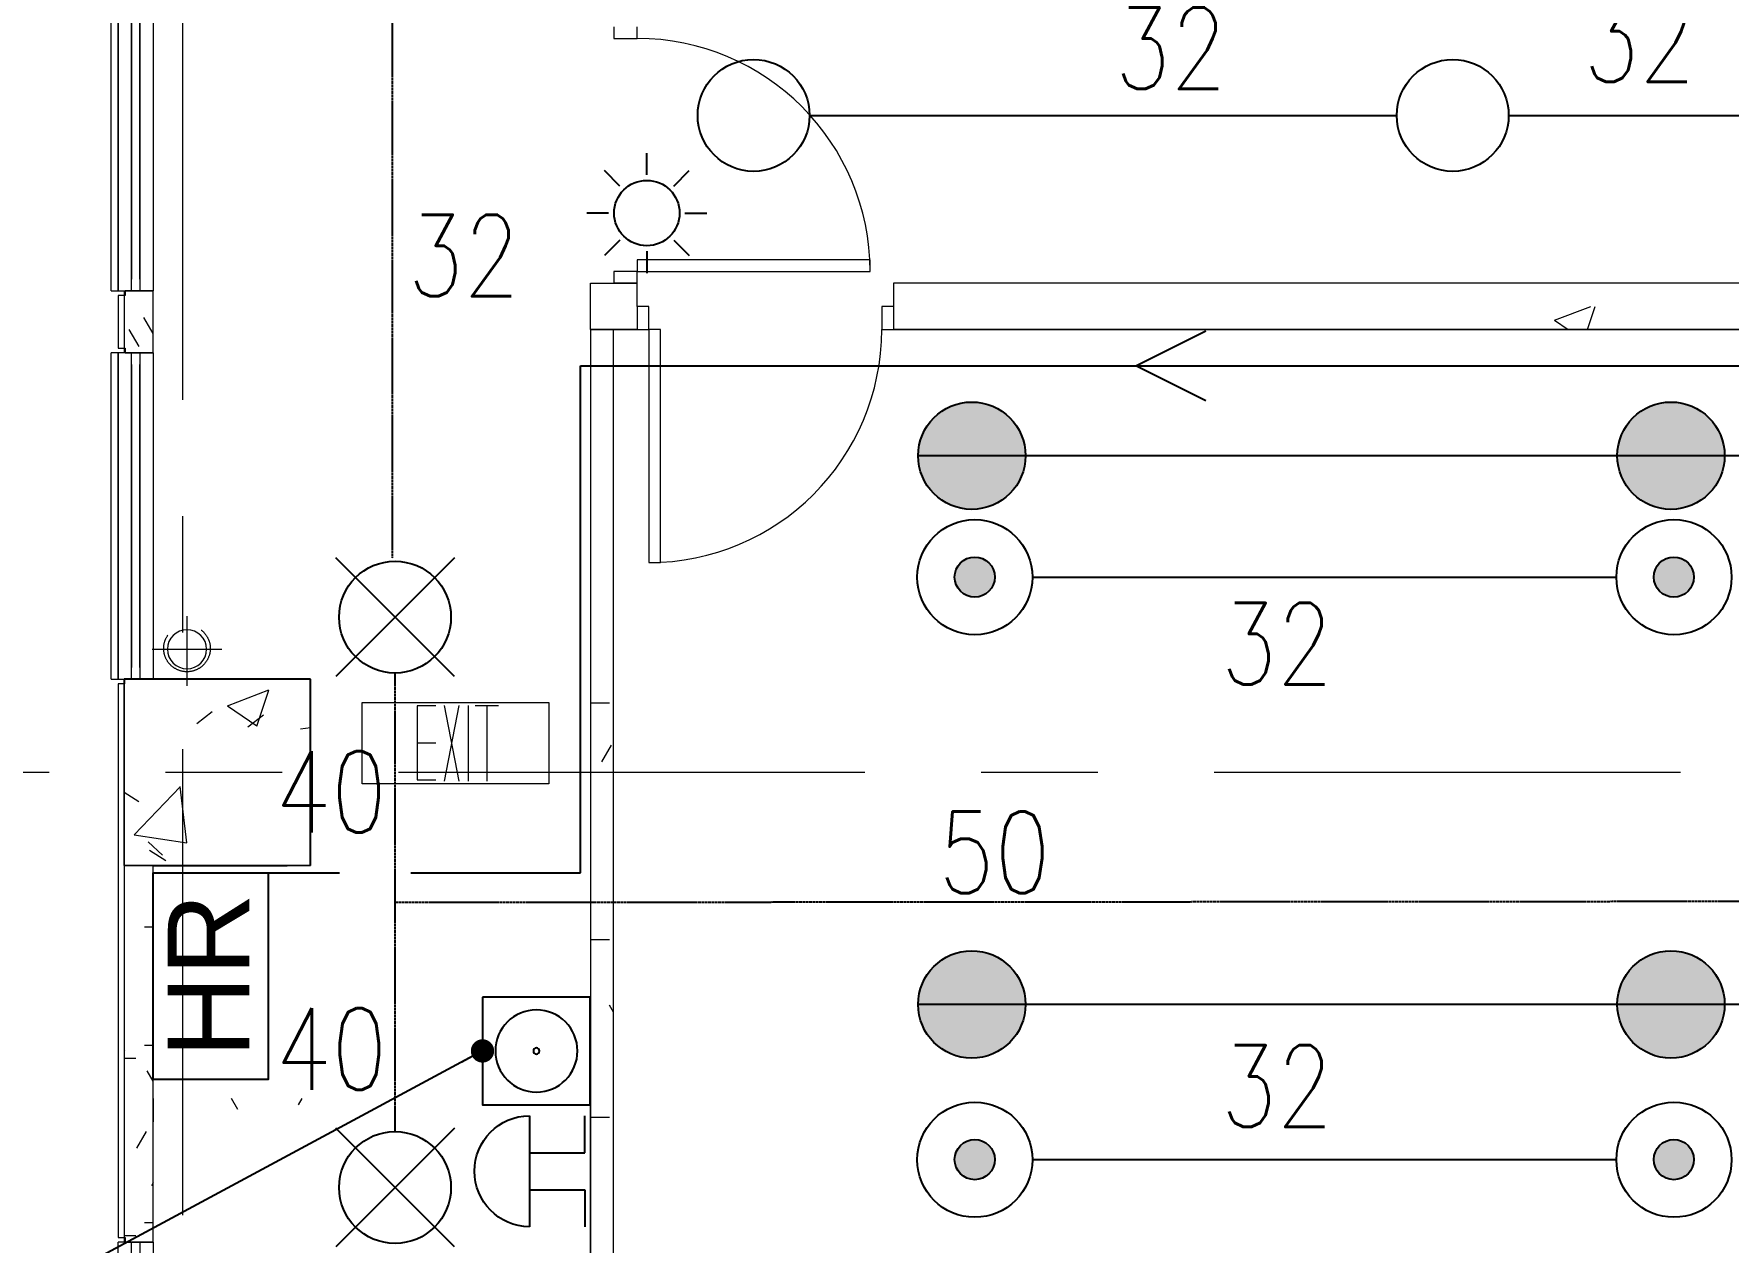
# Model space of a CAD drawing. Header units: millimetres. Extents: x -282761 to 137668, y -273845 to 94451.
# Drawn here: x 81568 to 88838, y -19641 to -14455 of the extents above; entities that cross this region are included whole.
import ezdxf

# ---------------------------------------------------------------- set-up
doc = ezdxf.new("R2010")
doc.units = ezdxf.units.MM
for name, pattern in [('BLK_2 - 1ST__2ND_STOREY_PLAN-archi clean_11 SEPT 2024$0$IDA - Grid Line', [3500, 2000, -500, 500, -500]), ('BLK_2 - 1ST__2ND_STOREY_PLAN-archi clean_11 SEPT 2024$0$IDA - Hidden 065', [537.5, 375, -162.5]), ('HIDDEN2', [4.7625, 3.175, -1.5875])]:
    doc.linetypes.add(name, pattern=pattern)
for name, color, linetype, lineweight in [('BLK_2 - 1ST__2ND_STOREY_PLAN-archi clean_11 SEPT 2024$0$0-1', 8, 'Continuous', 5), ('BLK_2 - 1ST__2ND_STOREY_PLAN-archi clean_11 SEPT 2024$0$1599_DB_A_BLK2_HQ_R21-2ND STOREY 20230517--$0$A-_DETA----_ED-1', 8, 'Continuous', 9), ('BLK_2 - 1ST__2ND_STOREY_PLAN-archi clean_11 SEPT 2024$0$1599_DB_A_BLK2_HQ_R21-2ND STOREY 20230517--$0$A-_DOOR----_E', 8, 'Continuous', 9), ('BLK_2 - 1ST__2ND_STOREY_PLAN-archi clean_11 SEPT 2024$0$1599_DB_A_BLK2_HQ_R21-2ND STOREY 20230517--$0$A-_GENM----_M', 8, 'Continuous', 9), ('BLK_2 - 1ST__2ND_STOREY_PLAN-archi clean_11 SEPT 2024$0$1599_DB_A_BLK2_HQ_R21-2ND STOREY 20230517--$0$A-_WIND----_E', 8, 'Continuous', 9), ('BLK_2 - 1ST__2ND_STOREY_PLAN-archi clean_11 SEPT 2024$0$1599_DB_A_BLK2_HQ_R21-2ND STOREY 20230517--$0$E-_LIGT----_E', 8, 'Continuous', 9), ('BLK_2 - 1ST__2ND_STOREY_PLAN-archi clean_11 SEPT 2024$0$1599_DB_A_BLK2_HQ_R21-2ND STOREY 20230517--$0$S-_COLN----_E', 8, 'Continuous', 9), ('BLK_2 - 1ST__2ND_STOREY_PLAN-archi clean_11 SEPT 2024$0$_CATCHMENT_DRAIN', 8, 'Continuous', 0), ('BLK_2 - 1ST__2ND_STOREY_PLAN-archi clean_11 SEPT 2024$0$A-_DETA----_E-2', 8, 'BLK_2 - 1ST__2ND_STOREY_PLAN-archi clean_11 SEPT 2024$0$IDA - Hidden 065', 9), ('BLK_2 - 1ST__2ND_STOREY_PLAN-archi clean_11 SEPT 2024$0$A-_DETA----_ED-2', 8, 'Continuous', 9), ('BLK_2 - 1ST__2ND_STOREY_PLAN-archi clean_11 SEPT 2024$0$A-_FLOR----_E', 8, 'Continuous', 9), ('BLK_2 - 1ST__2ND_STOREY_PLAN-archi clean_11 SEPT 2024$0$A-_FURT----_E', 8, 'Continuous', 9), ('BLK_2 - 1ST__2ND_STOREY_PLAN-archi clean_11 SEPT 2024$0$A-_GENM----_M', 8, 'Continuous', 9), ('BLK_2 - 1ST__2ND_STOREY_PLAN-archi clean_11 SEPT 2024$0$A-_WALL----_E', 8, 'Continuous', 9), ('BLK_2 - 1ST__2ND_STOREY_PLAN-archi clean_11 SEPT 2024$0$A-_WALL----_E-1', 8, 'Continuous', 18), ('BLK_2 - 1ST__2ND_STOREY_PLAN-archi clean_11 SEPT 2024$0$A-_WALL----_H-1', 8, 'Continuous', 9), ('BLK_2 - 1ST__2ND_STOREY_PLAN-archi clean_11 SEPT 2024$0$A-_WALL----_H-2', 8, 'Continuous', 9), ('BLK_2 - 1ST__2ND_STOREY_PLAN-archi clean_11 SEPT 2024$0$A-_WALLPRTN_E', 8, 'Continuous', 9), ('BLK_2 - 1ST__2ND_STOREY_PLAN-archi clean_11 SEPT 2024$0$A-_WALLPRTN_E-1', 8, 'Continuous', 18), ('BLK_2 - 1ST__2ND_STOREY_PLAN-archi clean_11 SEPT 2024$0$A-_WIND----_E', 8, 'Continuous', 9), ('BLK_2 - 1ST__2ND_STOREY_PLAN-archi clean_11 SEPT 2024$0$E-_LIGT----_E', 8, 'Continuous', 9), ('BLK_2 - 1ST__2ND_STOREY_PLAN-archi clean_11 SEPT 2024$0$M-_WATR----_E', 8, 'Continuous', 9), ('BLK_2 - 1ST__2ND_STOREY_PLAN-archi clean_11 SEPT 2024$0$M-_WATR----_E-1', 8, 'Continuous', 9), ('BLK_2 - 1ST__2ND_STOREY_PLAN-archi clean_11 SEPT 2024$0$S-_ANOTGRID_E-1', 8, 'BLK_2 - 1ST__2ND_STOREY_PLAN-archi clean_11 SEPT 2024$0$IDA - Grid Line', 9), ('BLK_2 - 1ST__2ND_STOREY_PLAN-archi clean_11 SEPT 2024$0$S-_COLN----_E', 8, 'Continuous', 9), ('BLK_2 - 1ST__2ND_STOREY_PLAN-archi clean_11 SEPT 2024$0$S-_COLN----_E-1', 8, 'Continuous', 25), ('BLK_2 - 1ST__2ND_STOREY_PLAN-archi clean_11 SEPT 2024$0$S-_COLN----_E-2', 8, 'Continuous', 9)]:
    doc.layers.add(name, color=color, linetype=linetype, lineweight=lineweight)
for name, color, linetype in [('M-_FIRESPRK_T-', 7, 'Continuous'), ('M-_HOSEREEL_T-', 3, 'Continuous'), ('M-_SPRKBEAM_E-', 12, 'HIDDEN2'), ('M-_SPRKPIEX_E-', 1, 'Continuous'), ('M-FIRE----_E-', 12, 'Continuous'), ('M-FIRE----_E- @ 1', 12, 'Continuous'), ('M-HOSEREEL_E-', 1, 'Continuous'), ('M_HR PIPE', 3, 'Continuous'), ('ZONENAME', 152, 'Continuous')]:
    doc.layers.add(name, color=color, linetype=linetype)
doc.styles.add('Simplex', font='SIMPLEX.shx', dxfattribs={"width": 0.8, "height": 2.5})
doc.styles.get("Standard").update_dxf_attribs({"font": 'arial.ttf'})
doc.dimstyles.new('ROOM', dxfattribs={"dimscale": 1000, "dimtxt": 0.18, "dimasz": 0.18, "dimexe": 0.18, "dimexo": 0.0625, "dimgap": 0.09, "dimtad": 0, "dimtih": 1, "dimtoh": 1, "dimdec": 0, "dimzin": 0, "dimdsep": 46, "dimtxsty": 'Standard', "dimblk": 'OBLIQUE', "dimcen": 0.09, "dimadec": 0, "dimazin": 0, "dimtfac": 1, "dimtdec": 0, "dimtofl": 0, "dimtmove": 0, "dimatfit": 3, "dimldrblk": 'DOT', "dimfxl": 1, "dimtolj": 1, "dimtzin": 0, "dimarcsym": 0})
pattern_1 = [(0, (0, 0), (1016, 254), [83.82, -678.18, 83.82, -678.18, -4064]), (0, (0, 0), (1016, 254), [-1524, 83.82, -1440.18, 83.82, -678.18, -1778]), (0, (0, 0), (1016, 254), [-3810, 83.82, -424.18, 83.82, -1186.18]), (120, (381, 127), (-727.97045, 752.8818), [83.82, -678.18, 83.82, -678.18, -4064]), (120, (381, 127), (-727.97045, 752.8818), [-1524, 83.82, -1440.18, 83.82, -678.18, -1778]), (120, (381, 127), (-727.97045, 752.8818), [-3810, 83.82, -424.18, 83.82, -1186.18]), (240, (508, 635), (-288.02955, -1006.8818), [83.82, -678.18, 83.82, -678.18, -4064]), (240, (508, 635), (-288.02955, -1006.8818), [-1524, 83.82, -1440.18, 83.82, -678.18, -1778]), (240, (508, 635), (-288.02955, -1006.8818), [-3810, 83.82, -424.18, 83.82, -1186.18])]
pattern_2 = [(0, (-41522.25, -42727.71), (1016, 254), [83.82, -678.18, 83.82, -678.18, -4064]), (0, (-41522.25, -42727.71), (1016, 254), [-1524, 83.82, -1440.18, 83.82, -678.18, -1778]), (0, (-41522.25, -42727.71), (1016, 254), [-3810, 83.82, -424.18, 83.82, -1186.18]), (120, (-41141.25, -42600.71), (-727.9705, 752.8818), [83.82, -678.18, 83.82, -678.18, -4064]), (120, (-41141.25, -42600.71), (-727.9705, 752.8818), [-1524, 83.82, -1440.18, 83.82, -678.18, -1778]), (120, (-41141.25, -42600.71), (-727.9705, 752.8818), [-3810, 83.82, -424.18, 83.82, -1186.18]), (240, (-41014.25, -42092.71), (-288.0295, -1006.8818), [83.82, -678.18, 83.82, -678.18, -4064]), (240, (-41014.25, -42092.71), (-288.0295, -1006.8818), [-1524, 83.82, -1440.18, 83.82, -678.18, -1778]), (240, (-41014.25, -42092.71), (-288.0295, -1006.8818), [-3810, 83.82, -424.18, 83.82, -1186.18])]

# ---------------------------------------------------------------- blocks, each defined once
blk = doc.blocks.new('Under B spk')
for p, q in [((318.2, -318.2), (-318.2, 318.2)), ((318.2, 318.2), (-318.2, -318.2))]:
    blk.add_line(p, q)
blk.add_circle((0, 0), 300)
blk = doc.blocks.new('fire0101')
at = {"color": 0, "linetype": 'Continuous'}
blk.add_circle((0, 0), 100, dxfattribs=at)
blk = doc.blocks.new('*U15')
at = {"layer": 'M-FIRE----_E-'}
blk.add_line((-33.1, -33.1), (33.1, 33.1), dxfattribs=at)
blk = doc.blocks.new('*U14')
at = {"layer": 'M-FIRE----_E-', "color": 0, "linetype": 'ByBlock', "lineweight": -2, "transparency": 16777216}
for p, rotation in [((31604, 13668.6), 45), ((31455.1, 13606.9), 90), ((31393.4, 13458), 135), ((31814.6, 13458), 315.0000000000001), ((31455.1, 13309.1), 180), ((31752.9, 13309.1), 270), ((31604, 13247.4), 225.0000000000001)]:
    blk.add_blockref('*U15', p, dxfattribs=dict(at, rotation=rotation))
blk.add_blockref('*U15', (31752.9, 13606.9), dxfattribs=at)
blk = doc.blocks.new('Strobe Light')
at = {"layer": 'M-FIRE----_E-'}
blk.add_circle((0, 0), 140.4, dxfattribs=at)
blk.add_blockref('*U14', (-31604, -13458), dxfattribs=at)
blk = doc.blocks.new('Call Point')
at = {"layer": 'M-FIRE----_E-'}
blk.add_lwpolyline([(-231.3, 462.7), (231.3, 462.7), (231.3, 0), (-231.3, 0)], close=True, dxfattribs=at)
for radius in [176.3, 13.1]:
    blk.add_circle((0, 231.3), radius, dxfattribs=at)
blk = doc.blocks.new('Alarm Bell')
at = {"layer": 'M-FIRE----_E-'}
for p, q in [((-238.2, 0), (238.2, 0)), ((79.4, 0), (79.4, -238.2)), ((-79.4, 0), (-79.4, -238.2)), ((-79.4, -238.2), (-238.2, -238.2)), ((79.4, -238.2), (238.2, -238.2))]:
    blk.add_line(p, q, dxfattribs=at)
blk.add_arc((0, -2.9), 238.2, 0.69701, 179.30299, dxfattribs=at)
blk = doc.blocks.new('HR')
at = {"layer": 'M-HOSEREEL_E-'}
blk.add_lwpolyline([(-443.4, 492.4), (443.4, 492.4), (443.4, 0), (-443.4, 0)], close=True, dxfattribs=at)
blk.add_text('HR', height=350, dxfattribs=at).set_placement((-350, 80))
blk = doc.blocks.new('_Dot')
at = {"color": 0, "linetype": 'ByBlock', "lineweight": -2}
blk.add_line((-0.5, 0), (-1, 0), dxfattribs=at)
at = {"color": 0, "linetype": 'ByBlock', "const_width": 0.5}
blk.add_lwpolyline([(-0.25, 0, 1), (0.25, 0, 1)], format="xyb", close=True, dxfattribs=at)
blk = doc.blocks.new('_Oblique')
at = {"color": 0, "linetype": 'ByBlock', "lineweight": -2}
blk.add_line((-0.5, -0.5), (0.5, 0.5), dxfattribs=at)
blk = doc.blocks.new('SPK CONCEALED')
h = blk.add_hatch(color=256)
h.dxf.hatch_style = 1
h.paths.add_polyline_path([(240, 0, 1), (-240, 0, 1)])
at = {"color": 0, "linetype": 'Continuous'}
blk.add_circle((0, 0), 240, dxfattribs=at)
blk = doc.blocks.new('ROYAL')
at = {"ltscale": 0.1}
h = blk.add_hatch(color=1, dxfattribs=at)
h.dxf.hatch_style = 1
h.paths.add_polyline_path([(17, 0.1, 1), (-17.1, 0.1, 1)])
at = {"layer": 'M-_SPRKPIEX_E-', "ltscale": 0.1}
for centre, radius in [((0, 0), 48.8), ((-0.1, 0.1), 17)]:
    blk.add_circle(centre, radius, dxfattribs=at)
blk = doc.blocks.new('BLK_2 - 1ST__2ND_STOREY_PLAN-archi clean_11 SEPT 2024$0$IDA - Casement w Top Hung - 2 Panels - 1400L X 1800H - B2-AW01-3560557-BLK 2 2ND STOREY PLAN')
at = {"layer": 'BLK_2 - 1ST__2ND_STOREY_PLAN-archi clean_11 SEPT 2024$0$A-_WIND----_E'}
for p, q in [((-700, 17.5), (700, 17.5)), ((-700, 17.5), (-700, -17.5)), ((-615, 17.5), (-650, 17.5)), ((-650, 17.5), (-25, 17.5)), ((-650, 17.5), (650, 17.5)), ((650, 17.5), (-650, 17.5)), ((-35, 17.5), (-615, 17.5)), ((-615, 17.5), (-60, 17.5)), ((0, 17.5), (-35, 17.5)), ((-24.9, 17.5), (25, 17.5)), ((35, 17.5), (0, 17.5)), ((25, 17.5), (650, 17.5)), ((615, 17.5), (35, 17.5)), ((60, 17.5), (615, 17.5)), ((650, 17.5), (615, 17.5)), ((700, 17.5), (700, -17.5)), ((700, -17.5), (-700, -17.5)), ((-650, -17.5), (-615, -17.5)), ((-25, -17.5), (-650, -17.5)), ((650, -17.5), (-650, -17.5)), ((650, -17.5), (-650, -17.5)), ((-615, -17.5), (-35, -17.5)), ((-60, -17.5), (-615, -17.5)), ((-35, -17.5), (0, -17.5)), ((-24.9, -17.5), (25, -17.5)), ((0, -17.5), (35, -17.5)), ((650, -17.5), (25, -17.5)), ((35, -17.5), (615, -17.5)), ((615, -17.5), (60, -17.5)), ((615, -17.5), (650, -17.5))]:
    blk.add_line(p, q, dxfattribs=at)
blk = doc.blocks.new('BLK_2 - 1ST__2ND_STOREY_PLAN-archi clean_11 SEPT 2024$0$IDA - Exit Sign - IDA - Exit Sign - One Side-4055795-BLK 2 2ND STOREY PLAN')
at = {"layer": 'BLK_2 - 1ST__2ND_STOREY_PLAN-archi clean_11 SEPT 2024$0$A-_DETA----_ED-2'}
for p, q in [((-173.9, -115.1), (-173.9, -432.5)), ((-93.9, -115.1), (-173.9, -115.1)), ((-58.9, -112.8), (4, -437.8)), ((4, -112.8), (-58.9, -437.8)), ((45.1, -112.8), (45.1, -437.8)), ((175.1, -115.3), (75.1, -115.3)), ((125.1, -115.3), (125.1, -437.8)), ((-93.9, -275), (-173.9, -275)), ((-173.9, -432.5), (-93.9, -432.5))]:
    blk.add_line(p, q, dxfattribs=at)
at = {"layer": 'BLK_2 - 1ST__2ND_STOREY_PLAN-archi clean_11 SEPT 2024$0$E-_LIGT----_E'}
for p, q in [((-410, -450), (-410, -100)), ((-410, -100), (390, -100)), ((390, -100), (390, -450)), ((390, -450), (-410, -450))]:
    blk.add_line(p, q, dxfattribs=at)
blk = doc.blocks.new('BLK_2 - 1ST__2ND_STOREY_PLAN-archi clean_11 SEPT 2024$0$Wall Motif - Type 1-2673956-BLK 2 2ND STOREY PLAN')
at = {"layer": 'BLK_2 - 1ST__2ND_STOREY_PLAN-archi clean_11 SEPT 2024$0$A-_GENM----_M'}
for p, q in [((-575, -75), (825, -75)), ((-575, -75), (-575, -105)), ((825, -105), (-575, -105)), ((-525, -75), (81.1, -75)), ((81.1, -105), (-525, -105)), ((-481.1, -75), (125, -75)), ((-481.1, -75), (731.1, -75)), ((125, -105), (-481.1, -105)), ((731.1, -105), (-481.1, -105)), ((125, -75), (731.1, -75)), ((731.1, -105), (125, -105)), ((168.9, -75), (775, -75)), ((775, -105), (168.9, -105)), ((825, -105), (825, -75))]:
    blk.add_line(p, q, dxfattribs=at)
blk = doc.blocks.new('BLK_2 - 1ST__2ND_STOREY_PLAN-archi clean_11 SEPT 2024$0$1599_DB_A_BLK2_HQ_R21_rvt-2-BLK 2 2ND STOREY PLAN')
at = {"layer": 'BLK_2 - 1ST__2ND_STOREY_PLAN-archi clean_11 SEPT 2024$0$A-_WALL----_H-1'}
h = blk.add_hatch(dxfattribs=at)
h.set_pattern_fill('FP_3', color=256, style=0, pattern_type=2)
h.set_pattern_definition(pattern_1)
h.paths.add_polyline_path([(-138436.4, -61852.4), (-138336.4, -61852.4), (-138336.4, -61752.4), (-139011.4, -61752.4), (-139011.4, -61852.4)])
at = {"layer": 'BLK_2 - 1ST__2ND_STOREY_PLAN-archi clean_11 SEPT 2024$0$A-_WALL----_H-2'}
h = blk.add_hatch(dxfattribs=at)
h.set_pattern_fill('FP_3', color=256, style=0, pattern_type=2)
h.set_pattern_definition(pattern_1)
h.paths.add_polyline_path([(-139131.4, -58552.4), (-139011.4, -58552.4), (-139011.4, -58285.7), (-139131.4, -58286.1), (-139133.1, -58305.4), (-139136.4, -58307), (-139136.4, -58532.4), (-139131.4, -58533)])
h.paths.add_polyline_path([(-139086.4, -56885.7), (-139011.4, -56885.4), (-139011.4, -56619), (-139131.4, -56619.2), (-139133.1, -56639), (-139136.4, -56641.3), (-139136.4, -56860.7), (-139086.4, -56860.7), (-139086.4, -56885.4)])
h.paths.add_polyline_path([(-139104.1, -55219), (-139011.4, -55219), (-139011.4, -54952.4), (-139131.4, -54953.1), (-139131.4, -54972.4), (-139136.4, -54972.4), (-139136.4, -55199), (-139131.4, -55199.7), (-139131.4, -55219)])
h.paths.add_polyline_path([(-139131.4, -51352.4), (-139011.4, -51352.4), (-139011.4, -51085.7), (-139131.4, -51087.8), (-139131.4, -51105.7), (-139136.4, -51106.5), (-139136.4, -51332.4), (-139131.4, -51334.3)])
h.paths.add_polyline_path([(-139096.7, -49685.7), (-139011.4, -49685.7), (-139011.4, -49369), (-139131.4, -49371.7), (-139131.4, -49389), (-139136.4, -49389.9), (-139136.4, -49665.7), (-139131.4, -49668.2), (-139131.4, -49685.7), (-139103.9, -49685.7)])
h.paths.add_polyline_path([(-139131.4, -47969), (-139011.4, -47969), (-139011.4, -47752.4), (-139131.4, -47752.4), (-139131.4, -47772.4), (-139136.4, -47772.4), (-139136.4, -47949), (-139131.4, -47949), (-139131.4, -47952.1)])
h.paths.add_polyline_path([(-139069.1, -44152.4), (-139011.4, -44152.4), (-139011.4, -43935.7), (-139131.4, -43935.7), (-139131.4, -43955.7), (-139136.4, -43956.5), (-139136.4, -44132.4), (-139131.4, -44132.4), (-139131.4, -44152.4), (-139103.9, -44152.4)])
h.paths.add_polyline_path([(-139104.1, -42535.7), (-139011.4, -42535.7), (-139011.4, -42319), (-139131.4, -42319), (-139131.4, -42339), (-139136.4, -42339), (-139136.4, -42515.7), (-139131.4, -42515.7), (-139131.4, -42535.7)])
h.paths.add_polyline_path([(-139103.9, -40919), (-139011.4, -40919), (-139011.4, -40702.4), (-139131.4, -40702.4), (-139131.4, -40722.4), (-139136.4, -40723.2), (-139136.4, -40899), (-139131.4, -40899), (-139131.4, -40919), (-139104.1, -40919)])
h = blk.add_hatch(dxfattribs=at)
h.set_pattern_fill('FP_3', color=256, style=0, pattern_type=2)
h.set_pattern_definition(pattern_1)
h.paths.add_polyline_path([(-139069.1, -65902.4), (-139011.4, -65902.4), (-139011.4, -65535.7), (-139131.4, -65535.7), (-139131.4, -65555.7), (-139136.4, -65555.7), (-139136.4, -65882.4), (-139131.4, -65882.4), (-139131.4, -65902.4), (-139103.9, -65902.4)])
h.paths.add_polyline_path([(-139069.1, -64135.7), (-139011.4, -64135.7), (-139011.4, -63769), (-139131.4, -63769), (-139131.4, -63789), (-139136.4, -63789), (-139136.4, -64115.7), (-139131.4, -64115.7), (-139131.4, -64135.7), (-139103.9, -64135.7)])
h.paths.add_polyline_path([(-139011.4, -62369), (-139011.4, -60752.4), (-139136.4, -60752.4), (-139136.4, -62349), (-139131.4, -62349), (-139131.3, -62369), (-139069.1, -62369)])
at = {"layer": 'BLK_2 - 1ST__2ND_STOREY_PLAN-archi clean_11 SEPT 2024$0$S-_COLN----_E-2'}
h = blk.add_hatch(dxfattribs=at)
h.set_pattern_fill('FP_40', color=256, style=0, pattern_type=2)
h.set_pattern_definition([(50, (0, 0), (1821.841, -159.39), [190.5, -2095.5]), (355, (0, 0), (-352.428, 1910.567), [152.4, -1676.4]), (100.451, (151.8, -13.3), (1469.426, 1751.166), [161.9, -1780.9]), (46.184, (0, 508), (2710.79, -420.428), [285.75, -3143.25]), (96.636, (226, 473), (2374.026, 2474.276), [242.85, -2671.35]), (351.184, (0, 508), (2374.05, 2474.25), [228.6, -2514.6]), (21, (254, 381), (1516.143, -1022.652), [190.5, -2095.5]), (326, (254, 381), (618.02, 1841.88), [152.4, -1676.4]), (71.451, (380.3, 295.8), (2134.171, 819.212), [161.9, -1780.9]), (37.5, (0, 0), (30.886, 845.5504), [83.82, -1572.26, 83.82, -1617.98, -1682.75]), (37.5, (0, 0), (30.886, 845.5504), [-3357.88, 83.82, -1598.93]), (7.5, (0, 0), (668.1966, 1001.806), [83.82, -886.46, 83.82, -1534.16, -641.35]), (7.5, (0, 0), (668.1966, 1001.806), [-2588.26, 83.82, -557.53]), (327.5, (-566.4, 0), (1355.9093, -57.2896), [83.82, -551.18, 83.82, -1897.38, -2628.9]), (327.5, (-566.4, 0), (1355.9093, -57.2896), [-2616.2, 83.82, -2545.08]), (317.5, (-820.4, 0), (1481.293, 254.266), [83.82, -741.68, 83.82, -1231.9, -1866.9]), (317.5, (-820.4, 0), (1481.293, 254.266), [-2141.22, 83.82, -1783.08])])
h.paths.add_polyline_path([(-139131.4, -60752.4), (-138336.4, -60752.4), (-138336.4, -59952.4), (-139136.4, -59952.4), (-139136.4, -60752.4)])
at = {"layer": 'BLK_2 - 1ST__2ND_STOREY_PLAN-archi clean_11 SEPT 2024$0$A-_FLOR----_E'}
for p, q in [((-139136.4, -58285.4), (-139136.4, -58305.4)), ((-139136.4, -58307), (-139136.4, -58532.4)), ((-139136.4, -58532.4), (-139136.4, -58552.4)), ((-139136.4, -59952.4), (-139136.4, -62369))]:
    blk.add_line(p, q, dxfattribs=at)
at = {"layer": 'BLK_2 - 1ST__2ND_STOREY_PLAN-archi clean_11 SEPT 2024$0$A-_WALL----_E'}
for p, q in [((-139161.4, -58285.4), (-139161.4, -56885.7)), ((-139011.4, -56885.7), (-139011.4, -58285.7)), ((-139161.4, -58285.4), (-139131.4, -58285.4)), ((-139136.4, -58305.4), (-139136.4, -58532.4)), ((-139131.4, -58285.4), (-139131.4, -58285.7)), ((-139131.4, -58285.7), (-139011.4, -58285.7)), ((-139136.4, -58307), (-139136.4, -58532.4)), ((-139131.4, -58552.4), (-139161.4, -58552.4)), ((-139161.4, -59952.4), (-139161.4, -58552.4)), ((-139011.4, -58552.4), (-139131.4, -58552.4)), ((-139011.4, -58552.4), (-139011.4, -59952.4)), ((-139161.4, -59952.4), (-139011.4, -59952.4)), ((-139136.4, -60602.4), (-139136.4, -59972.4)), ((-139136.4, -60752.4), (-139136.4, -60602.4)), ((-139011.4, -60752.4), (-139136.4, -60752.4)), ((-139136.4, -60752.4), (-139136.4, -62349)), ((-139131.4, -62369), (-139161.4, -62369)), ((-139161.4, -63769), (-139161.4, -62369)), ((-139011.4, -62369), (-139131.4, -62369)), ((-139011.4, -62369), (-139011.4, -63769))]:
    blk.add_line(p, q, dxfattribs=at)
at = {"layer": 'BLK_2 - 1ST__2ND_STOREY_PLAN-archi clean_11 SEPT 2024$0$A-_WALL----_E-1'}
for p, q in [((-139131.4, -58305.4), (-139161.4, -58305.4)), ((-139161.4, -58305.4), (-139161.4, -58532.4)), ((-139011.4, -58285.7), (-139131.4, -58285.7)), ((-139131.4, -58285.7), (-139131.4, -58305.4)), ((-139011.4, -58552.4), (-139011.4, -58285.7)), ((-139161.4, -58532.4), (-139131.4, -58532.4)), ((-139131.4, -58532.4), (-139131.4, -58552.4)), ((-139131.4, -58552.4), (-139011.4, -58552.4)), ((-139161.4, -59972.4), (-139161.4, -60602.4)), ((-139136.4, -59972.4), (-139161.4, -59972.4)), ((-139161.4, -60602.4), (-139161.4, -62349)), ((-139011.4, -62369), (-139011.4, -60752.4)), ((-139161.4, -62349), (-139131.4, -62349)), ((-139131.4, -62349), (-139131.4, -62369)), ((-139131.4, -62369), (-139011.4, -62369))]:
    blk.add_line(p, q, dxfattribs=at)
at = {"layer": 'BLK_2 - 1ST__2ND_STOREY_PLAN-archi clean_11 SEPT 2024$0$A-_WALLPRTN_E'}
blk.add_line((-138336.4, -60752.4), (-138436.4, -60752.4), dxfattribs=at)
blk.add_line((-138336.4, -60752.4), (-138436.4, -60752.4), dxfattribs=at)
at = {"layer": 'BLK_2 - 1ST__2ND_STOREY_PLAN-archi clean_11 SEPT 2024$0$A-_WALLPRTN_E-1'}
blk.add_line((-139011.4, -61752.4), (-139011.4, -61852.4), dxfattribs=at)
at = {"layer": 'BLK_2 - 1ST__2ND_STOREY_PLAN-archi clean_11 SEPT 2024$0$S-_COLN----_E'}
for p, q in [((-139136.4, -59972.4), (-139136.4, -60602.4)), ((-139136.4, -60602.4), (-139136.4, -60752.4)), ((-139136.4, -60752.4), (-139011.4, -60752.4)), ((-138436.4, -60752.4), (-138336.4, -60752.4))]:
    blk.add_line(p, q, dxfattribs=at)
at = {"layer": 'BLK_2 - 1ST__2ND_STOREY_PLAN-archi clean_11 SEPT 2024$0$S-_COLN----_E-1'}
for p, q in [((-138336.4, -59952.4), (-139136.4, -59952.4)), ((-139136.4, -59952.4), (-139136.4, -59972.4)), ((-138336.4, -60752.4), (-138336.4, -59952.4)), ((-139011.4, -60752.4), (-138436.4, -60752.4))]:
    blk.add_line(p, q, dxfattribs=at)
at = {"layer": 'BLK_2 - 1ST__2ND_STOREY_PLAN-archi clean_11 SEPT 2024$0$A-_FURT----_E'}
blk.add_blockref('BLK_2 - 1ST__2ND_STOREY_PLAN-archi clean_11 SEPT 2024$0$IDA - Exit Sign - IDA - Exit Sign - One Side-4055795-BLK 2 2ND STOREY PLAN', (-137704.6, -59952.4), dxfattribs=at)
at = {"layer": 'BLK_2 - 1ST__2ND_STOREY_PLAN-archi clean_11 SEPT 2024$0$A-_GENM----_M', "rotation": 270}
for p in [(-139086.4, -57460.7), (-139086.4, -59127.4)]:
    blk.add_blockref('BLK_2 - 1ST__2ND_STOREY_PLAN-archi clean_11 SEPT 2024$0$Wall Motif - Type 1-2673956-BLK 2 2ND STOREY PLAN', p, dxfattribs=at)
at = {"layer": 'BLK_2 - 1ST__2ND_STOREY_PLAN-archi clean_11 SEPT 2024$0$A-_WIND----_E', "rotation": 270}
for p in [(-139086.6, -57585.7), (-139086.6, -59252.4), (-139086.6, -63069)]:
    blk.add_blockref('BLK_2 - 1ST__2ND_STOREY_PLAN-archi clean_11 SEPT 2024$0$IDA - Casement w Top Hung - 2 Panels - 1400L X 1800H - B2-AW01-3560557-BLK 2 2ND STOREY PLAN', p, dxfattribs=at)
blk = doc.blocks.new('BLK_2 - 1ST__2ND_STOREY_PLAN-archi clean_11 SEPT 2024$0$1599_DB_A_BLK2_HQ_R21-2ND STOREY 20230517--$0$IDA - F - Single - Swing - 1100L X 2200H - B2-TD01-3240950-LINKVIEW_BLK2_3RD STOREY')
at = {"layer": 'BLK_2 - 1ST__2ND_STOREY_PLAN-archi clean_11 SEPT 2024$0$1599_DB_A_BLK2_HQ_R21-2ND STOREY 20230517--$0$A-_DOOR----_E'}
for p, q in [((500, 1050), (450, 1050)), ((450, 1050), (450, 50)), ((500, 50), (500, 1050)), ((-500, 50), (-550, 50)), ((-500, -50), (-500, 50)), ((450, 50), (500, 50)), ((550, 50), (500, 50)), ((500, 50), (500, -50)), ((-550, -50), (-500, -50)), ((500, -50), (550, -50))]:
    blk.add_line(p, q, dxfattribs=at)
blk.add_arc((500, 50), 1000, 90, 180, dxfattribs=at)
blk = doc.blocks.new('BLK_2 - 1ST__2ND_STOREY_PLAN-archi clean_11 SEPT 2024$0$1599_DB_A_BLK2_HQ_R21-2ND STOREY 20230517--$0$IDA - Casement w Top Hung - 2 Panels - 1400L X 1800H - B2-AW01-3560557-LINKVIEW_BLK2_2ND STOREY')
at = {"layer": 'BLK_2 - 1ST__2ND_STOREY_PLAN-archi clean_11 SEPT 2024$0$1599_DB_A_BLK2_HQ_R21-2ND STOREY 20230517--$0$A-_WIND----_E'}
for p, q in [((-700, 17.5), (700, 17.5)), ((-700, 17.5), (-700, -17.5)), ((700, 17.5), (700, -17.5)), ((700, -17.5), (-700, -17.5))]:
    blk.add_line(p, q, dxfattribs=at)
blk = doc.blocks.new('BLK_2 - 1ST__2ND_STOREY_PLAN-archi clean_11 SEPT 2024$0$1599_DB_A_BLK2_HQ_R21-2ND STOREY 20230517--$0$Wall Motif - Type 1-2673956-LINKVIEW_BLK2_2ND STOREY')
at = {"layer": 'BLK_2 - 1ST__2ND_STOREY_PLAN-archi clean_11 SEPT 2024$0$1599_DB_A_BLK2_HQ_R21-2ND STOREY 20230517--$0$A-_GENM----_M'}
for p, q in [((-575, -75), (825, -75)), ((-575, -75), (-575, -105)), ((825, -105), (-575, -105)), ((825, -105), (825, -75))]:
    blk.add_line(p, q, dxfattribs=at)
blk = doc.blocks.new('BLK_2 - 1ST__2ND_STOREY_PLAN-archi clean_11 SEPT 2024$0$1599_DB_A_BLK2_HQ_R21-2ND STOREY 20230517--$0$IDA - Exit Sign - IDA - Exit Sign - One Side-4055795-LINKVIEW_BLK2_2ND STOREY')
at = {"layer": 'BLK_2 - 1ST__2ND_STOREY_PLAN-archi clean_11 SEPT 2024$0$1599_DB_A_BLK2_HQ_R21-2ND STOREY 20230517--$0$A-_DETA----_ED-1'}
for p, q in [((-173.9, -115.1), (-173.9, -432.5)), ((-93.9, -115.1), (-173.9, -115.1)), ((-58.9, -112.8), (4, -437.8)), ((4, -112.8), (-58.9, -437.8)), ((45.1, -112.8), (45.1, -437.8)), ((175.1, -115.3), (75.1, -115.3)), ((125.1, -115.3), (125.1, -437.8)), ((-93.9, -275), (-173.9, -275)), ((-173.9, -432.5), (-93.9, -432.5))]:
    blk.add_line(p, q, dxfattribs=at)
at = {"layer": 'BLK_2 - 1ST__2ND_STOREY_PLAN-archi clean_11 SEPT 2024$0$1599_DB_A_BLK2_HQ_R21-2ND STOREY 20230517--$0$E-_LIGT----_E'}
for p, q in [((-410, -450), (-410, -100)), ((-410, -100), (390, -100)), ((390, -100), (390, -450)), ((390, -450), (-410, -450))]:
    blk.add_line(p, q, dxfattribs=at)
blk = doc.blocks.new('BLK_2 - 1ST__2ND_STOREY_PLAN-archi clean_11 SEPT 2024')
at = {"layer": 'BLK_2 - 1ST__2ND_STOREY_PLAN-archi clean_11 SEPT 2024$0$1599_DB_A_BLK2_HQ_R21-2ND STOREY 20230517--$0$S-_COLN----_E'}
h = blk.add_hatch(dxfattribs=at)
h.set_pattern_fill('FP_2', color=256, style=0, pattern_type=2)
h.set_pattern_definition([(50, (-42597.3, -41742.4), (1821.84, -159.39), [190.5, -2095.5]), (355, (-42597.3, -41742.4), (-352.43, 1910.57), [152.4, -1676.4]), (100.451, (-42445.4, -41755.6), (1469.43, 1751.17), [161.9, -1780.9]), (46.184, (-42597.3, -41234.4), (2710.8, -420.43), [285.75, -3143.25]), (96.636, (-42371.4, -41269.4), (2374.03, 2474.28), [242.85, -2671.35]), (351.184, (-42597.3, -41234.4), (2374.05, 2474.25), [228.6, -2514.6]), (21, (-42343.3, -41361.4), (1516.14, -1022.65), [190.5, -2095.5]), (326, (-42343.3, -41361.4), (618.02, 1841.88), [152.4, -1676.4]), (71.451, (-42216.9, -41446.6), (2134.17, 819.21), [161.9, -1780.9]), (37.5, (-42597.25, -41742.36), (30.886, 845.55), [83.82, -1572.26, 83.82, -1617.98, -1682.75]), (37.5, (-42597.25, -41742.36), (30.886, 845.55), [-3357.88, 83.82, -1598.93]), (7.5, (-42597.25, -41742.4), (668.197, 1001.806), [83.82, -886.46, 83.82, -1534.16, -641.35]), (7.5, (-42597.25, -41742.4), (668.197, 1001.806), [-2588.26, 83.82, -557.53]), (327.5, (-43163.7, -41742.36), (1355.91, -57.29), [83.82, -551.18, 83.82, -1897.38, -2628.9]), (327.5, (-43163.7, -41742.36), (1355.91, -57.29), [-2616.2, 83.82, -2545.08]), (317.5, (-43417.7, -41742.4), (1481.29, 254.27), [83.82, -741.68, 83.82, -1231.9, -1866.9]), (317.5, (-43417.7, -41742.4), (1481.29, 254.27), [-2141.22, 83.82, -1783.08])])
h.paths.add_polyline_path([(-47251.5, -57383.5), (-47254.3, -53284), (-47351.5, -53284), (-47351.5, -57383.5), (-47254.3, -57383.5)], flags=0)
h = blk.add_hatch(dxfattribs=at)
h.set_pattern_fill('FP_3', color=256, style=0, pattern_type=2)
h.set_pattern_definition(pattern_2)
h.paths.add_polyline_path([(-49226.5, -58552.4), (-49226.5, -58285.7), (-49346.5, -58285.7), (-49346.5, -58305.4), (-49351.5, -58305.4), (-49351.5, -58532.4), (-49346.5, -58532.4), (-49346.5, -58552.4), (-49284.3, -58552.4)], flags=0)
h = blk.add_hatch(dxfattribs=at)
h.set_pattern_fill('FP_2', color=256, style=0, pattern_type=2)
h.set_pattern_definition([(50, (-40096.6, -42711.2), (1821.84, -159.39), [190.5, -2095.5]), (355, (-40096.6, -42711.2), (-352.43, 1910.57), [152.4, -1676.4]), (100.451, (-39944.8, -42724.5), (1469.43, 1751.17), [161.9, -1780.9]), (46.184, (-40096.6, -42203.2), (2710.8, -420.43), [285.75, -3143.25]), (96.636, (-39870.7, -42238.2), (2374.03, 2474.28), [242.85, -2671.35]), (351.184, (-40096.6, -42203.2), (2374.05, 2474.25), [228.6, -2514.6]), (21, (-39842.6, -42330.2), (1516.14, -1022.65), [190.5, -2095.5]), (326, (-39842.6, -42330.2), (618.02, 1841.88), [152.4, -1676.4]), (71.451, (-39716.3, -42415.4), (2134.17, 819.21), [161.9, -1780.9]), (37.5, (-40096.65, -42711.2), (30.886, 845.55), [83.82, -1572.26, 83.82, -1617.98, -1682.75]), (37.5, (-40096.65, -42711.2), (30.886, 845.55), [-3357.88, 83.82, -1598.93]), (7.5, (-40096.65, -42711.2), (668.197, 1001.806), [83.82, -886.46, 83.82, -1534.16, -641.35]), (7.5, (-40096.65, -42711.2), (668.197, 1001.806), [-2588.26, 83.82, -557.53]), (327.5, (-40663.1, -42711.2), (1355.91, -57.29), [83.82, -551.18, 83.82, -1897.38, -2628.9]), (327.5, (-40663.1, -42711.2), (1355.91, -57.29), [-2616.2, 83.82, -2545.08]), (317.5, (-40917.1, -42711.2), (1481.29, 254.27), [83.82, -741.68, 83.82, -1231.9, -1866.9]), (317.5, (-40917.1, -42711.2), (1481.29, 254.27), [-2141.22, 83.82, -1783.08])])
h.paths.add_polyline_path([(-42949.7, -58452.4), (-42925.9, -58452.4), (-42925.9, -58352.4), (-46600.9, -58352.4), (-46600.9, -58452.4), (-44753.7, -58452.4)], flags=0)
h = blk.add_hatch(dxfattribs=at)
h.set_pattern_fill('FP_1', color=256, style=0, pattern_type=2)
h.set_pattern_definition([(50, (-41522.3, -42727.7), (1821.84, -159.39), [190.5, -2095.5]), (355, (-41522.3, -42727.7), (-352.43, 1910.57), [152.4, -1676.4]), (100.451, (-41370.4, -42741), (1469.43, 1751.17), [161.9, -1780.9]), (46.184, (-41522.3, -42219.7), (2710.8, -420.43), [285.75, -3143.25]), (96.636, (-41296.4, -42254.7), (2374.03, 2474.28), [242.85, -2671.35]), (351.184, (-41522.3, -42219.7), (2374.05, 2474.25), [228.6, -2514.6]), (21, (-41268.3, -42346.7), (1516.14, -1022.65), [190.5, -2095.5]), (326, (-41268.3, -42346.7), (618.02, 1841.88), [152.4, -1676.4]), (71.451, (-41141.9, -42432), (2134.17, 819.21), [161.9, -1780.9]), (37.5, (-41522.25, -42727.7), (30.886, 845.55), [83.82, -1572.26, 83.82, -1617.98, -1682.75]), (37.5, (-41522.25, -42727.7), (30.886, 845.55), [-3357.88, 83.82, -1598.93]), (7.5, (-41522.25, -42727.7), (668.197, 1001.806), [83.82, -886.46, 83.82, -1534.16, -641.35]), (7.5, (-41522.25, -42727.7), (668.197, 1001.806), [-2588.26, 83.82, -557.53]), (327.5, (-42088.7, -42727.7), (1355.91, -57.29), [83.82, -551.18, 83.82, -1897.38, -2628.9]), (327.5, (-42088.7, -42727.7), (1355.91, -57.29), [-2616.2, 83.82, -2545.08]), (317.5, (-42342.7, -42727.7), (1481.29, 254.27), [83.82, -741.68, 83.82, -1231.9, -1866.9]), (317.5, (-42342.7, -42727.7), (1481.29, 254.27), [-2141.22, 83.82, -1783.08])])
h.paths.add_polyline_path([(-49226.5, -60752.4), (-48551.5, -60752.4), (-48551.5, -59952.4), (-49351.5, -59952.4), (-49351.5, -60752.4)], flags=0)
h = blk.add_hatch(dxfattribs=at)
h.set_pattern_fill('FP_3', color=256, style=0, pattern_type=2)
h.set_pattern_definition(pattern_2)
h.paths.add_polyline_path([(-47351.5, -63527.4), (-47251.5, -63527.4), (-47251.5, -59952.4), (-47351.5, -59952.4), (-47351.5, -61018.9)], flags=0)
h = blk.add_hatch(dxfattribs=at)
h.set_pattern_fill('FP_3', color=256, style=0, pattern_type=2)
h.set_pattern_definition(pattern_2)
h.paths.add_polyline_path([(-49319.3, -62369), (-49226.5, -62369), (-49226.5, -60752.4), (-49351.5, -60752.4), (-49351.5, -62349), (-49346.5, -62349), (-49346.5, -62369)], flags=0)
for p, q in [((-49376.5, -58285.4), (-49376.5, -56885.7)), ((-49226.5, -56885.7), (-49226.5, -58285.7)), ((-49376.5, -58285.4), (-49346.5, -58285.4)), ((-49376.5, -58305.4), (-49376.5, -58532.4)), ((-49346.5, -58305.4), (-49376.5, -58305.4)), ((-49351.5, -58285.4), (-49351.5, -58305.4)), ((-49351.5, -58305.4), (-49351.5, -58532.4)), ((-49346.5, -58285.4), (-49346.5, -58285.7)), ((-49346.5, -58285.7), (-49346.5, -58305.4)), ((-49319.3, -58285.7), (-49346.5, -58285.7)), ((-49226.5, -58285.7), (-49284.3, -58285.7)), ((-49226.5, -58552.4), (-49226.5, -58285.7)), ((-47350.7, -58452.4), (-47350.7, -58252.4)), ((-47150.7, -58252.4), (-47250.7, -58252.4)), ((-36650.7, -58252.4), (-46050.7, -58252.4)), ((-47350.7, -58452.4), (-47150.7, -58452.4)), ((-46050.7, -58452.4), (-36450.7, -58452.4)), ((-49376.5, -58532.4), (-49346.5, -58532.4)), ((-49376.5, -59952.4), (-49376.5, -58552.4)), ((-49346.5, -58552.4), (-49376.5, -58552.4)), ((-49351.5, -58532.4), (-49351.5, -58552.4)), ((-49346.5, -58532.4), (-49346.5, -58552.4)), ((-49346.5, -58552.4), (-49319.3, -58552.4)), ((-49284.3, -58552.4), (-49226.5, -58552.4)), ((-49226.5, -58552.4), (-49226.5, -59952.4)), ((-49376.5, -59952.4), (-49351.5, -59952.4)), ((-49376.5, -59972.4), (-49376.5, -62349)), ((-49351.5, -59972.4), (-49376.5, -59972.4)), ((-49351.5, -59952.4), (-49351.5, -59972.4)), ((-49319.3, -59952.4), (-49351.5, -59952.4)), ((-49351.5, -59972.4), (-49351.5, -62349)), ((-49351.5, -59972.4), (-49351.5, -60602.4)), ((-48551.5, -59952.4), (-49284.3, -59952.4)), ((-48551.5, -60752.4), (-48551.5, -59952.4)), ((-49351.5, -60602.4), (-49351.5, -60752.4)), ((-49226.5, -60752.4), (-49351.5, -60752.4)), ((-49351.5, -60752.4), (-49226.5, -60752.4)), ((-49226.5, -62369), (-49226.5, -60752.4)), ((-49226.5, -60752.4), (-48651.5, -60752.4)), ((-48551.5, -60752.4), (-48651.5, -60752.4)), ((-48651.5, -60752.4), (-48551.5, -60752.4)), ((-49376.5, -62349), (-49346.5, -62349)), ((-49376.5, -63769), (-49376.5, -62369)), ((-49346.5, -62369), (-49376.5, -62369)), ((-49351.5, -62349), (-49351.5, -62369)), ((-49346.5, -62349), (-49346.5, -62369)), ((-49346.5, -62369), (-49319.3, -62369)), ((-49284.3, -62369), (-49226.5, -62369)), ((-49226.5, -62369), (-49226.5, -63769))]:
    blk.add_line(p, q, dxfattribs=at)
for points in [[(-47350.7, -58252.4), (-47151.2, -58252.4), (-47151.2, -58352.4)], [(-47350.7, -58252.4), (-47250.7, -58252.4)], [(-46050.7, -58252.4), (-46050.7, -58452.4)], [(-47150.7, -58352.4), (-47150.7, -58452.4)], [(-47350.7, -58452.4), (-47351.5, -64477.4)], [(-47150.7, -58452.4), (-47350.7, -58452.4), (-47350.7, -65577.4), (-38151.5, -65577.4), (-38151.5, -58452.4), (-46050.7, -58452.4)], [(-47251.5, -64477.4), (-47251.5, -58452.4)]]:
    blk.add_lwpolyline(points, dxfattribs=at)
at = {"layer": 'BLK_2 - 1ST__2ND_STOREY_PLAN-archi clean_11 SEPT 2024$0$A-_DETA----_E-2'}
blk.add_circle((-49081.9, -59820.8), 100, dxfattribs=at)
at = {"layer": 'BLK_2 - 1ST__2ND_STOREY_PLAN-archi clean_11 SEPT 2024$0$M-_WATR----_E'}
for p, q in [((-49082.3, -59681.6), (-49082.3, -59981.6)), ((-49231.9, -59824.3), (-48931.9, -59824.3))]:
    blk.add_line(p, q, dxfattribs=at)
at = {"layer": 'BLK_2 - 1ST__2ND_STOREY_PLAN-archi clean_11 SEPT 2024$0$M-_WATR----_E-1'}
for start, end in [(0, 180), (180, 0)]:
    blk.add_arc((-49081.9, -59824.3), 84.1, start, end, dxfattribs=at)
at = {"layer": 'BLK_2 - 1ST__2ND_STOREY_PLAN-archi clean_11 SEPT 2024$0$S-_ANOTGRID_E-1'}
for p, q in [((-49101.5, -28753), (-49101.5, -122559.3)), ((-51673.7, -60352.4), (4860.6, -60352.4))]:
    blk.add_line(p, q, dxfattribs=at)
at = {"layer": 'BLK_2 - 1ST__2ND_STOREY_PLAN-archi clean_11 SEPT 2024$0$0-1'}
blk.add_blockref('BLK_2 - 1ST__2ND_STOREY_PLAN-archi clean_11 SEPT 2024$0$1599_DB_A_BLK2_HQ_R21_rvt-2-BLK 2 2ND STOREY PLAN', (89784.8, 0), dxfattribs=at)
at = {"layer": 'BLK_2 - 1ST__2ND_STOREY_PLAN-archi clean_11 SEPT 2024$0$1599_DB_A_BLK2_HQ_R21-2ND STOREY 20230517--$0$S-_COLN----_E'}
for name, p, rotation in [('BLK_2 - 1ST__2ND_STOREY_PLAN-archi clean_11 SEPT 2024$0$1599_DB_A_BLK2_HQ_R21-2ND STOREY 20230517--$0$Wall Motif - Type 1-2673956-LINKVIEW_BLK2_2ND STOREY', (-49301.5, -57460.7), 270), ('BLK_2 - 1ST__2ND_STOREY_PLAN-archi clean_11 SEPT 2024$0$1599_DB_A_BLK2_HQ_R21-2ND STOREY 20230517--$0$IDA - Casement w Top Hung - 2 Panels - 1400L X 1800H - B2-AW01-3560557-LINKVIEW_BLK2_2ND STOREY', (-49301.8, -57585.7), 270), ('BLK_2 - 1ST__2ND_STOREY_PLAN-archi clean_11 SEPT 2024$0$1599_DB_A_BLK2_HQ_R21-2ND STOREY 20230517--$0$IDA - F - Single - Swing - 1100L X 2200H - B2-TD01-3240950-LINKVIEW_BLK2_3RD STOREY', (-47200.7, -57702.4), 270), ('BLK_2 - 1ST__2ND_STOREY_PLAN-archi clean_11 SEPT 2024$0$1599_DB_A_BLK2_HQ_R21-2ND STOREY 20230517--$0$IDA - F - Single - Swing - 1100L X 2200H - B2-TD01-3240950-LINKVIEW_BLK2_3RD STOREY', (-46600.7, -58402.4), 180), ('BLK_2 - 1ST__2ND_STOREY_PLAN-archi clean_11 SEPT 2024$0$1599_DB_A_BLK2_HQ_R21-2ND STOREY 20230517--$0$Wall Motif - Type 1-2673956-LINKVIEW_BLK2_2ND STOREY', (-49301.5, -59127.4), 270), ('BLK_2 - 1ST__2ND_STOREY_PLAN-archi clean_11 SEPT 2024$0$1599_DB_A_BLK2_HQ_R21-2ND STOREY 20230517--$0$IDA - Casement w Top Hung - 2 Panels - 1400L X 1800H - B2-AW01-3560557-LINKVIEW_BLK2_2ND STOREY', (-49301.8, -59252.4), 270), ('BLK_2 - 1ST__2ND_STOREY_PLAN-archi clean_11 SEPT 2024$0$1599_DB_A_BLK2_HQ_R21-2ND STOREY 20230517--$0$IDA - Casement w Top Hung - 2 Panels - 1400L X 1800H - B2-AW01-3560557-LINKVIEW_BLK2_2ND STOREY', (-49301.8, -63069), 270)]:
    blk.add_blockref(name, p, dxfattribs=dict(at, rotation=rotation))
blk.add_blockref('BLK_2 - 1ST__2ND_STOREY_PLAN-archi clean_11 SEPT 2024$0$1599_DB_A_BLK2_HQ_R21-2ND STOREY 20230517--$0$IDA - Exit Sign - IDA - Exit Sign - One Side-4055795-LINKVIEW_BLK2_2ND STOREY', (-47919.8, -59952.4), dxfattribs=at)

msp = doc.modelspace()

# ---------------------------------------------------------------- linework, layer by layer
at = {"layer": 'M-_HOSEREEL_T-'}
msp.add_lwpolyline([(86597.3, -16030), (86297.3, -15880), (86597.3, -15730)], dxfattribs=at)
at = {"layer": 'M-_SPRKBEAM_E-'}
for p, q in [((83105.5, -14186.1), (83105.5, -16706.1)), ((83118, -19166.9), (83118, -17198.6)), ((83118, -18182.7), (88907.7, -18178.1))]:
    msp.add_line(p, q, dxfattribs=at)
at = {"layer": 'M-_SPRKPIEX_E-'}
for p, q in [((84896.6, -14805.2), (87416.6, -14805.2)), ((87896.6, -14805.2), (90416.6, -14805.2)), ((91593, -16265.8), (85362.6, -16265.8)), ((85853.2, -16786.7), (88358.6, -16786.7)), ((91593, -18621.1), (85362.6, -18621.1)), ((85853.2, -19287.2), (88358.6, -19287.2))]:
    msp.add_line(p, q, dxfattribs=at)
at = {"layer": 'M_HR PIPE'}
for p, q in [((83913.3, -15880), (95029.1, -15880)), ((83913.3, -18056.8), (83913.3, -15880)), ((82572.9, -18056.8), (82879.8, -18056.8)), ((83186.2, -18056.8), (83913.3, -18056.8))]:
    msp.add_line(p, q, dxfattribs=at)

# ---------------------------------------------------------------- block references
at = {"layer": 'BLK_2 - 1ST__2ND_STOREY_PLAN-archi clean_11 SEPT 2024$0$_CATCHMENT_DRAIN'}
msp.add_blockref('BLK_2 - 1ST__2ND_STOREY_PLAN-archi clean_11 SEPT 2024', (131307.1, 42727.7), dxfattribs=at)
at = {"layer": 'M-_SPRKPIEX_E-', "xscale": 2.4, "yscale": 2.4, "zscale": 2.4, "rotation": 258.865011862231}
for p in [(84656.6, -14805.2), (87656.6, -14805.2)]:
    msp.add_blockref('fire0101', p, dxfattribs=at)
at = {"layer": 'M-_SPRKPIEX_E-'}
for name, p, xscale, yscale, zscale in [('SPK CONCEALED', (85593, -16265.8), 0.96, 0.96, 0.96), ('SPK CONCEALED', (88593, -16265.8), 0.96, 0.96, 0.96), ('ROYAL', (85605.9, -16787.2), 5.0625, 5.0625, 5.0625), ('ROYAL', (88605.9, -16787.2), 5.0625, 5.0625, 5.0625), ('Under B spk', (83118, -16958.6), 0.8, 0.8, 0.8), ('SPK CONCEALED', (85593, -18621.1), 0.96, 0.96, 0.96), ('SPK CONCEALED', (88593, -18621.1), 0.96, 0.96, 0.96), ('ROYAL', (85605.9, -19287.7), 5.0625, 5.0625, 5.0625), ('ROYAL', (88605.9, -19287.7), 5.0625, 5.0625, 5.0625), ('Under B spk', (83118, -19406.9), 0.8, 0.8, 0.8)]:
    msp.add_blockref(name, p, dxfattribs=dict(at, xscale=xscale, yscale=yscale, zscale=zscale))
at = {"layer": 'M-FIRE----_E-', "rotation": 180}
msp.add_blockref('Strobe Light', (84198.4, -15224.3), dxfattribs=at)
at = {"layer": 'M-FIRE----_E- @ 1', "xscale": -1, "rotation": 90}
for name, p in [('Call Point', (83956, -18820.8)), ('Alarm Bell', (83694.3, -19337))]:
    msp.add_blockref(name, p, dxfattribs=at)
at = {"layer": 'M-HOSEREEL_E-', "rotation": 90}
msp.add_blockref('HR', (82572.9, -18500.2), dxfattribs=at)

# ---------------------------------------------------------------- texts
at = {"layer": 'M-_FIRESPRK_T-', "style": 'Simplex', "width": 0.8}
for s, p in [('32', (88216.9, -14660.4)), ('32', (86206.3, -14691.8)), ('32', (83172.7, -15581.5)), ('32', (86661.7, -17247.5)), ('40', (82603.1, -17883.5)), ('50', (85450.2, -18143.2)), ('40', (82604.6, -18987.6)), ('32', (86661.7, -19146.6))]:
    msp.add_text(s, height=350, dxfattribs=at).set_placement(p)

# ---------------------------------------------------------------- leaders
at = {"layer": 'ZONENAME'}
msp.add_leader([(83493.3, -18820.8), (81770.3, -19748.5), (81528, -19748.5)], dimstyle='ROOM', override={"dimasz": 0.1, "dimgap": 0.09, "dimtad": 0}, dxfattribs=at)

doc.saveas('drawing.dxf')
